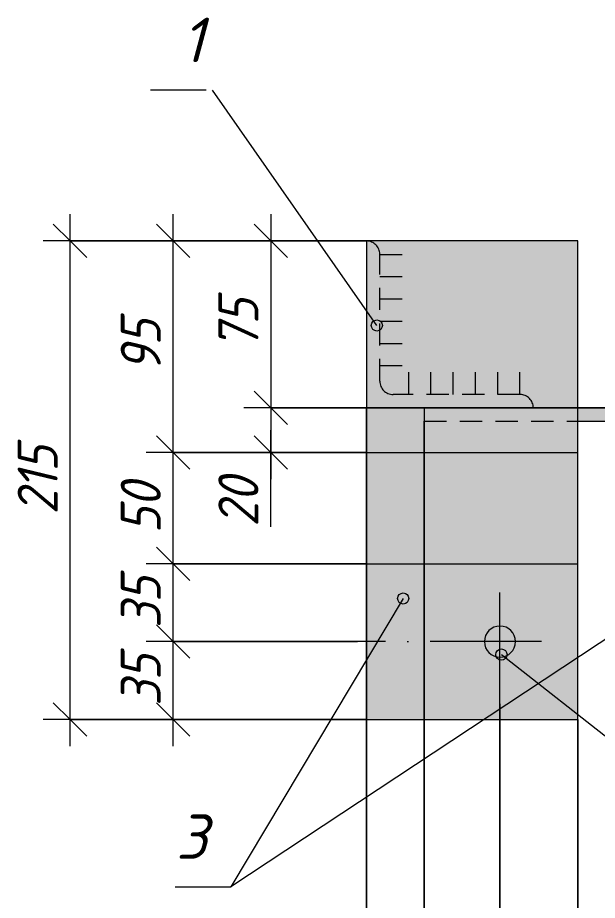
# Model space of a CAD drawing. Header units: millimetres. Extents: x 1214 to 43479, y -809 to 8550.
# Drawn here: x 39974.4 to 40234.8, y 2759.3 to 3155.9 of the extents above; entities that cross this region are included whole.
import ezdxf

# ---------------------------------------------------------------- set-up
doc = ezdxf.new("R2010")
doc.units = ezdxf.units.MM
for name, pattern in [('200_ШТРИХ_ш1п0_6_', [16, 10, -6]), ('50_200_ШТРИХ_1Т_ш5_п1_п1_', [70, 50, -10, 0, -10]), ('IMPORT-Невидимая', [39.122222, 28.222222, -10.9])]:
    doc.linetypes.add(name, pattern=pattern)
for name, color, linetype, lineweight in [('A-ANNO-DIMS', 7, 'Continuous', 9), ('A-ANNO-DIMS-10', 7, 'Continuous', 9), ('A-ANNO-NOTE', 7, 'Continuous', 9), ('A-DETL-1', 7, '200_ШТРИХ_ш1п0_6_', 5), ('A-DETL-2', 7, 'Continuous', 5), ('A-DETL-3', 7, 'Continuous', 20), ('A-DETL-4', 7, 'IMPORT-Невидимая', 5), ('A-DETL-CNTR', 7, '50_200_ШТРИХ_1Т_ш5_п1_п1_', 9)]:
    doc.layers.add(name, color=color, linetype=linetype, lineweight=lineweight)
doc.layers.add('A-DETL-GENF-1', color=7, linetype='Continuous', lineweight=9, true_color=0xffffff)
doc.styles.add('ISOCPEUR_I_1', font='isocpeui.ttf', dxfattribs={"width": 0.9, "height": 18})
doc.styles.add('ISOCPEUR_I_6', font='isocpeui.ttf', dxfattribs={"height": 20})
doc.dimstyles.new('ISO-1_8_0_9К_СРЕДНИЙ', dxfattribs={"dimscale": 304.8, "dimtxt": 17.927661, "dimasz": 0.049213, "dimexe": 0.03937, "dimexo": 0, "dimgap": 0, "dimtad": 1, "dimdec": 0, "dimzin": 0, "dimdsep": 46, "dimtxsty": 'ISOCPEUR_I_1', "dimblk1": 'OBLIQUE', "dimblk2": 'OBLIQUE', "dimsah": 1, "dimcen": 0.09, "dimdle": 0.03937, "dimazin": 0, "dimtfac": 1, "dimtdec": 4, "dimtix": 1, "dimtmove": 0, "dimatfit": 3, "dimfxl": 1, "dimtvp": 1, "dimtolj": 1, "dimtzin": 0, "dimarcsym": 2})
doc.dimstyles.new('ISO-1_8_0_9К_СРЕДНИЙ_1', dxfattribs={"dimscale": 304.8, "dimtxt": 17.927661, "dimasz": 0.049213, "dimexe": 0.03937, "dimexo": 0, "dimgap": 0, "dimtad": 1, "dimdec": 0, "dimzin": 0, "dimdsep": 46, "dimtxsty": 'ISOCPEUR_I_1', "dimblk1": 'OBLIQUE', "dimblk2": 'OBLIQUE', "dimsah": 1, "dimcen": 0.09, "dimdle": 0.03937, "dimazin": 0, "dimtfac": 1, "dimtdec": 4, "dimtix": 1, "dimtmove": 1, "dimatfit": 3, "dimfxl": 1, "dimtvp": 1, "dimtolj": 1, "dimtzin": 0, "dimarcsym": 2})
doc.dimstyles.new('ISO-1_8_0_9К_СРЕДНИЙ_2', dxfattribs={"dimscale": 304.8, "dimtxt": 17.927661, "dimasz": 0.049213, "dimexe": 0.03937, "dimexo": 0, "dimgap": 0, "dimtad": 1, "dimdec": 0, "dimzin": 0, "dimdsep": 46, "dimtxsty": 'ISOCPEUR_I_1', "dimblk1": 'OBLIQUE', "dimblk2": 'OBLIQUE', "dimsah": 1, "dimcen": 0.09, "dimdle": 0.03937, "dimazin": 0, "dimtfac": 1, "dimtdec": 4, "dimtix": 1, "dimtmove": 2, "dimatfit": 3, "dimfxl": 1, "dimtvp": 1, "dimtolj": 1, "dimtzin": 0, "dimarcsym": 2})

# ---------------------------------------------------------------- blocks, each defined once
blk = doc.blocks.new('DIMBLOCK257-АР1_Фахверк из 2-х уголков_Узлы_верх и низ развернуты')
at = {"layer": 'A-ANNO-DIMS-10'}
for p, q in [((40131.09, 2980.56), (40131.09, 2602.14)), ((40131.09, 2614.14), (40131.09, 2980.56)), ((40157.09, 2974.56), (40157.09, 2602.14)), ((40157.09, 2614.14), (40157.09, 2974.56)), ((40119.09, 2614.14), (40157.09, 2614.14)), ((40159.56, 2575.52), (40144.09, 2614.14)), ((40192.32, 2575.52), (40159.56, 2575.52))]:
    blk.add_line(p, q, dxfattribs=at)
at = {"layer": 'A-ANNO-DIMS-10', "lineweight": 20}
for p, q in [((40131.09, 2614.14), (40138.59, 2621.64)), ((40157.09, 2614.14), (40164.59, 2621.64)), ((40131.09, 2614.14), (40123.59, 2606.64)), ((40157.09, 2614.14), (40149.59, 2606.64))]:
    blk.add_line(p, q, dxfattribs=at)
at = {"layer": 'A-ANNO-DIMS-10', "color": 0, "insert": (40169.56, 2599.04), "char_height": 18, "width": 27.3052, "attachment_point": 1, "line_spacing_factor": 1.149209, "style": 'ISOCPEUR_I_1'}
blk.add_mtext('26', dxfattribs=at)
blk = doc.blocks.new('_Oblique')
at = {"color": 0, "linetype": 'ByBlock', "lineweight": -2}
blk.add_line((-0.5, -0.5), (0.5, 0.5), dxfattribs=at)
blk = doc.blocks.new('DIMBLOCK258-АР1_Фахверк из 2-х уголков_Узлы_верх и низ развернуты')
at = {"layer": 'A-ANNO-DIMS-10'}
for p, q in [((40157.09, 2974.56), (40157.09, 2602.14)), ((40157.09, 2614.14), (40157.09, 2974.56)), ((40317.09, 2974.56), (40317.09, 2602.14)), ((40317.09, 2614.14), (40317.09, 2974.56)), ((40157.09, 2614.14), (40317.09, 2614.14))]:
    blk.add_line(p, q, dxfattribs=at)
at = {"layer": 'A-ANNO-DIMS-10', "lineweight": 20}
for p, q in [((40157.09, 2614.14), (40164.59, 2621.64)), ((40317.09, 2614.14), (40324.59, 2621.64)), ((40157.09, 2614.14), (40149.59, 2606.64)), ((40317.09, 2614.14), (40309.59, 2606.64))]:
    blk.add_line(p, q, dxfattribs=at)
at = {"layer": 'A-ANNO-DIMS-10', "color": 0, "insert": (40221.75, 2637.66), "char_height": 18, "width": 36.8207, "attachment_point": 1, "line_spacing_factor": 1.149209, "style": 'ISOCPEUR_I_1'}
blk.add_mtext('160', dxfattribs=at)
blk = doc.blocks.new('DIMBLOCK278-АР1_Фахверк из 2-х уголков_Узлы_верх и низ развернуты')
at = {"layer": 'A-ANNO-DIMS-10'}
for p, q in [((40131.09, 2840.56), (40131.09, 2657.11)), ((40131.09, 2669.11), (40131.09, 2840.56)), ((40226.09, 2840.56), (40226.09, 2657.11)), ((40226.09, 2669.11), (40226.09, 2840.56)), ((40119.09, 2669.11), (40226.09, 2669.11))]:
    blk.add_line(p, q, dxfattribs=at)
at = {"layer": 'A-ANNO-DIMS-10', "lineweight": 20}
for p, q in [((40131.09, 2669.11), (40138.59, 2676.61)), ((40226.09, 2669.11), (40233.59, 2676.61)), ((40131.09, 2669.11), (40123.59, 2661.61)), ((40226.09, 2669.11), (40218.59, 2661.61))]:
    blk.add_line(p, q, dxfattribs=at)
at = {"layer": 'A-ANNO-DIMS-10', "color": 0, "insert": (40167.22, 2692.62), "char_height": 18, "width": 27.3052, "attachment_point": 1, "line_spacing_factor": 1.149209, "style": 'ISOCPEUR_I_1'}
blk.add_mtext('95', dxfattribs=at)
blk = doc.blocks.new('DIMBLOCK279-АР1_Фахверк из 2-х уголков_Узлы_верх и низ развернуты')
at = {"layer": 'A-ANNO-DIMS-10'}
for p, q in [((40226.09, 2840.56), (40226.09, 2657.11)), ((40226.09, 2669.11), (40226.09, 2840.56)), ((40248.09, 2840.56), (40248.09, 2657.11)), ((40248.09, 2669.11), (40248.09, 2840.56)), ((40226.09, 2669.11), (40248.09, 2669.11))]:
    blk.add_line(p, q, dxfattribs=at)
at = {"layer": 'A-ANNO-DIMS-10', "lineweight": 20}
for p, q in [((40226.09, 2669.11), (40233.59, 2676.61)), ((40248.09, 2669.11), (40255.59, 2676.61)), ((40226.09, 2669.11), (40218.59, 2661.61)), ((40248.09, 2669.11), (40240.59, 2661.61))]:
    blk.add_line(p, q, dxfattribs=at)
at = {"layer": 'A-ANNO-DIMS-10', "color": 0, "insert": (40225.72, 2692.62), "char_height": 18, "width": 27.3052, "attachment_point": 1, "line_spacing_factor": 1.149209, "style": 'ISOCPEUR_I_1'}
blk.add_mtext('22', dxfattribs=at)
blk = doc.blocks.new('DIMBLOCK281-АР1_Фахверк из 2-х уголков_Узлы_верх и низ развернуты')
at = {"layer": 'A-ANNO-DIMS-10'}
for p, q in [((40088.1, 3067.56), (40088.1, 2980.56)), ((40131.09, 3055.56), (40076.1, 3055.56)), ((40088.1, 3055.56), (40131.09, 3055.56)), ((40248.09, 2980.56), (40076.1, 2980.56)), ((40088.1, 2980.56), (40248.09, 2980.56))]:
    blk.add_line(p, q, dxfattribs=at)
at = {"layer": 'A-ANNO-DIMS-10', "lineweight": 20}
for p, q in [((40088.1, 3055.56), (40080.6, 3063.06)), ((40088.1, 3055.56), (40095.6, 3048.06)), ((40088.1, 2980.56), (40080.6, 2988.06)), ((40088.1, 2980.56), (40095.6, 2973.06))]:
    blk.add_line(p, q, dxfattribs=at)
at = {"layer": 'A-ANNO-DIMS-10', "color": 0, "insert": (40064.58, 3006.68), "char_height": 18, "width": 27.3052, "attachment_point": 1, "rotation": 90, "line_spacing_factor": 1.149209, "style": 'ISOCPEUR_I_1'}
blk.add_mtext('75', dxfattribs=at)
blk = doc.blocks.new('DIMBLOCK282-АР1_Фахверк из 2-х уголков_Узлы_верх и низ развернуты')
at = {"layer": 'A-ANNO-DIMS-10', "lineweight": 20}
for p, q in [((40088.1, 2980.56), (40080.6, 2988.06)), ((40088.1, 2980.56), (40095.6, 2973.06)), ((40088.1, 2960.56), (40080.6, 2968.06)), ((40088.1, 2960.56), (40095.6, 2953.06))]:
    blk.add_line(p, q, dxfattribs=at)
at = {"layer": 'A-ANNO-DIMS-10'}
for p, q in [((40248.09, 2980.56), (40076.1, 2980.56)), ((40088.1, 2980.56), (40088.1, 2948.56)), ((40088.1, 2980.56), (40248.09, 2980.56)), ((40088.1, 2959.95), (40088.1, 2970.56)), ((40131.09, 2960.56), (40076.1, 2960.56)), ((40088.1, 2960.56), (40131.09, 2960.56)), ((40088.1, 2927.2), (40088.1, 2959.95))]:
    blk.add_line(p, q, dxfattribs=at)
at = {"layer": 'A-ANNO-DIMS-10', "color": 0, "insert": (40064.58, 2927.2), "char_height": 18, "width": 27.3052, "attachment_point": 1, "rotation": 90, "line_spacing_factor": 1.149209, "style": 'ISOCPEUR_I_1'}
blk.add_mtext('20', dxfattribs=at)
blk = doc.blocks.new('DIMBLOCK283-АР1_Фахверк из 2-х уголков_Узлы_верх и низ развернуты')
at = {"layer": 'A-ANNO-DIMS-10', "lineweight": 20}
for p, q in [((40044.23, 2875.56), (40036.73, 2883.06)), ((40044.23, 2875.56), (40051.73, 2868.06)), ((40044.23, 2840.56), (40036.73, 2848.06)), ((40044.23, 2840.56), (40051.73, 2833.06))]:
    blk.add_line(p, q, dxfattribs=at)
at = {"layer": 'A-ANNO-DIMS-10'}
for p, q in [((40127.09, 2875.56), (40032.23, 2875.56)), ((40044.23, 2828.56), (40044.23, 2875.56)), ((40044.23, 2875.56), (40127.09, 2875.56)), ((40131.09, 2840.56), (40032.23, 2840.56)), ((40044.23, 2840.56), (40131.09, 2840.56))]:
    blk.add_line(p, q, dxfattribs=at)
at = {"layer": 'A-ANNO-DIMS-10', "color": 0, "insert": (40020.71, 2846.68), "char_height": 18, "width": 27.3052, "attachment_point": 1, "rotation": 90, "line_spacing_factor": 1.149209, "style": 'ISOCPEUR_I_1'}
blk.add_mtext('35', dxfattribs=at)
blk = doc.blocks.new('DIMBLOCK284-АР1_Фахверк из 2-х уголков_Узлы_верх и низ развернуты')
at = {"layer": 'A-ANNO-DIMS-10', "lineweight": 20}
for p, q in [((40044.23, 2910.56), (40036.73, 2918.06)), ((40044.23, 2910.56), (40051.73, 2903.06)), ((40044.23, 2875.56), (40036.73, 2883.06)), ((40044.23, 2875.56), (40051.73, 2868.06))]:
    blk.add_line(p, q, dxfattribs=at)
at = {"layer": 'A-ANNO-DIMS-10'}
for p, q in [((40131.09, 2910.56), (40032.23, 2910.56)), ((40044.23, 2875.56), (40044.23, 2910.56)), ((40044.23, 2910.56), (40131.09, 2910.56)), ((40127.09, 2875.56), (40032.23, 2875.56)), ((40044.23, 2875.56), (40127.09, 2875.56))]:
    blk.add_line(p, q, dxfattribs=at)
at = {"layer": 'A-ANNO-DIMS-10', "color": 0, "insert": (40020.71, 2881.68), "char_height": 18, "width": 27.3052, "attachment_point": 1, "rotation": 90, "line_spacing_factor": 1.149209, "style": 'ISOCPEUR_I_1'}
blk.add_mtext('35', dxfattribs=at)
blk = doc.blocks.new('DIMBLOCK285-АР1_Фахверк из 2-х уголков_Узлы_верх и низ развернуты')
at = {"layer": 'A-ANNO-DIMS-10', "lineweight": 20}
for p, q in [((40044.23, 2960.56), (40036.73, 2968.06)), ((40044.23, 2960.56), (40051.73, 2953.06)), ((40044.23, 2910.56), (40036.73, 2918.06)), ((40044.23, 2910.56), (40051.73, 2903.06))]:
    blk.add_line(p, q, dxfattribs=at)
at = {"layer": 'A-ANNO-DIMS-10'}
for p, q in [((40131.09, 2960.56), (40032.23, 2960.56)), ((40044.23, 2910.56), (40044.23, 2960.56)), ((40044.23, 2960.56), (40131.09, 2960.56)), ((40131.09, 2910.56), (40032.23, 2910.56)), ((40044.23, 2910.56), (40131.09, 2910.56))]:
    blk.add_line(p, q, dxfattribs=at)
at = {"layer": 'A-ANNO-DIMS-10', "color": 0, "insert": (40020.71, 2924.18), "char_height": 18, "width": 27.3052, "attachment_point": 1, "rotation": 90, "line_spacing_factor": 1.149209, "style": 'ISOCPEUR_I_1'}
blk.add_mtext('50', dxfattribs=at)
blk = doc.blocks.new('DIMBLOCK286-АР1_Фахверк из 2-х уголков_Узлы_верх и низ развернуты')
at = {"layer": 'A-ANNO-DIMS-10'}
for p, q in [((40044.23, 2960.56), (40044.23, 3067.56)), ((40131.09, 3055.56), (40032.23, 3055.56)), ((40044.23, 3055.56), (40131.09, 3055.56)), ((40131.09, 2960.56), (40032.23, 2960.56)), ((40044.23, 2960.56), (40131.09, 2960.56))]:
    blk.add_line(p, q, dxfattribs=at)
at = {"layer": 'A-ANNO-DIMS-10', "lineweight": 20}
for p, q in [((40044.23, 3055.56), (40036.73, 3063.06)), ((40044.23, 3055.56), (40051.73, 3048.06)), ((40044.23, 2960.56), (40036.73, 2968.06)), ((40044.23, 2960.56), (40051.73, 2953.06))]:
    blk.add_line(p, q, dxfattribs=at)
at = {"layer": 'A-ANNO-DIMS-10', "color": 0, "insert": (40020.71, 2996.68), "char_height": 18, "width": 27.3052, "attachment_point": 1, "rotation": 90, "line_spacing_factor": 1.149209, "style": 'ISOCPEUR_I_1'}
blk.add_mtext('95', dxfattribs=at)
blk = doc.blocks.new('DIMBLOCK287-АР1_Фахверк из 2-х уголков_Узлы_верх и низ развернуты')
at = {"layer": 'A-ANNO-DIMS-10'}
for p, q in [((39997.94, 2828.56), (39997.94, 3067.56)), ((40131.09, 3055.56), (39985.94, 3055.56)), ((39997.94, 3055.56), (40131.09, 3055.56)), ((40131.09, 2840.56), (39985.94, 2840.56)), ((39997.94, 2840.56), (40131.09, 2840.56))]:
    blk.add_line(p, q, dxfattribs=at)
at = {"layer": 'A-ANNO-DIMS-10', "lineweight": 20}
for p, q in [((39997.94, 3055.56), (39990.44, 3063.06)), ((39997.94, 3055.56), (40005.44, 3048.06)), ((39997.94, 2840.56), (39990.44, 2848.06)), ((39997.94, 2840.56), (40005.44, 2833.06))]:
    blk.add_line(p, q, dxfattribs=at)
at = {"layer": 'A-ANNO-DIMS-10', "color": 0, "insert": (39974.42, 2932.71), "char_height": 18, "width": 36.8207, "attachment_point": 1, "rotation": 90, "line_spacing_factor": 1.149209, "style": 'ISOCPEUR_I_1'}
blk.add_mtext('215', dxfattribs=at)
blk = doc.blocks.new('_AT__Текстовая выноска1 - _AT__Текстовая выноска 2-25057214-АР1_Фахверк из 2-х уголков_Узлы_верх и низ развернуты')
at = {"layer": 'A-ANNO-NOTE'}
blk.add_line((0, 0), (2.5, 0), dxfattribs=at)
blk = doc.blocks.new('DIMBLOCK296-АР1_Фахверк из 2-х уголков_Узлы_верх и низ развернуты')
at = {"layer": 'A-ANNO-DIMS-10'}
for p, q in [((40131.09, 2980.56), (40131.09, 2547.14)), ((40131.09, 2559.14), (40131.09, 2980.56)), ((40343.09, 2840.56), (40343.09, 2547.14)), ((40343.09, 2559.14), (40343.09, 2840.56)), ((40119.09, 2559.14), (40355.09, 2559.14))]:
    blk.add_line(p, q, dxfattribs=at)
at = {"layer": 'A-ANNO-DIMS-10', "lineweight": 20}
for p, q in [((40131.09, 2559.14), (40138.59, 2566.64)), ((40343.09, 2559.14), (40350.59, 2566.64)), ((40131.09, 2559.14), (40123.59, 2551.64)), ((40343.09, 2559.14), (40335.59, 2551.64))]:
    blk.add_line(p, q, dxfattribs=at)
at = {"layer": 'A-ANNO-DIMS-10', "color": 0, "insert": (40221.75, 2582.66), "char_height": 18, "width": 36.8207, "attachment_point": 1, "line_spacing_factor": 1.149209, "style": 'ISOCPEUR_I_1'}
blk.add_mtext('212', dxfattribs=at)
blk = doc.blocks.new('DIMBLOCK298-АР1_Фахверк из 2-х уголков_Узлы_верх и низ развернуты')
at = {"layer": 'A-ANNO-DIMS-10'}
for p, q in [((40191.09, 2847.56), (40191.09, 2711.65)), ((40191.09, 2723.65), (40191.09, 2847.56)), ((40131.09, 2840.56), (40131.09, 2711.65)), ((40131.09, 2723.65), (40131.09, 2840.56)), ((40119.09, 2723.65), (40191.09, 2723.65))]:
    blk.add_line(p, q, dxfattribs=at)
at = {"layer": 'A-ANNO-DIMS-10', "lineweight": 20}
for p, q in [((40131.09, 2723.65), (40138.59, 2731.15)), ((40191.09, 2723.65), (40198.59, 2731.15)), ((40131.09, 2723.65), (40123.59, 2716.15)), ((40191.09, 2723.65), (40183.59, 2716.15))]:
    blk.add_line(p, q, dxfattribs=at)
at = {"layer": 'A-ANNO-DIMS-10', "color": 0, "insert": (40158.5, 2747.16), "char_height": 18, "width": 27.3052, "attachment_point": 1, "line_spacing_factor": 1.149209, "style": 'ISOCPEUR_I_1'}
blk.add_mtext('60', dxfattribs=at)
blk = doc.blocks.new('DIMBLOCK299-АР1_Фахверк из 2-х уголков_Узлы_верх и низ развернуты')
at = {"layer": 'A-ANNO-DIMS-10'}
for p, q in [((40191.09, 2847.56), (40191.09, 2711.65)), ((40191.09, 2723.65), (40191.09, 2847.56)), ((40226.09, 2840.56), (40226.09, 2711.65)), ((40226.09, 2723.65), (40226.09, 2840.56)), ((40191.09, 2723.65), (40238.09, 2723.65))]:
    blk.add_line(p, q, dxfattribs=at)
at = {"layer": 'A-ANNO-DIMS-10', "lineweight": 20}
for p, q in [((40191.09, 2723.65), (40198.59, 2731.15)), ((40226.09, 2723.65), (40233.59, 2731.15)), ((40191.09, 2723.65), (40183.59, 2716.15)), ((40226.09, 2723.65), (40218.59, 2716.15))]:
    blk.add_line(p, q, dxfattribs=at)
at = {"layer": 'A-ANNO-DIMS-10', "color": 0, "insert": (40197.22, 2747.16), "char_height": 18, "width": 27.3052, "attachment_point": 1, "line_spacing_factor": 1.149209, "style": 'ISOCPEUR_I_1'}
blk.add_mtext('35', dxfattribs=at)
blk = doc.blocks.new('_AT__Текстовая выноска1 - _AT__Текстовая выноска 2-25057222-АР1_Фахверк из 2-х уголков_Узлы_верх и низ развернуты')
at = {"layer": 'A-ANNO-NOTE'}
blk.add_line((0, 0), (2.5, 0), dxfattribs=at)

msp = doc.modelspace()

# ---------------------------------------------------------------- hatches: boundary and pattern name
at = {"layer": 'A-ANNO-NOTE'}
h = msp.add_hatch(color=256, dxfattribs=at)
edge = h.paths.add_edge_path(flags=0)
edge.add_arc((40135.78746, 3017.58818), 2.5, 0, 360)
h = msp.add_hatch(color=256, dxfattribs=at)
edge = h.paths.add_edge_path(flags=0)
edge.add_arc((40147.62393, 2894.93175), 2.5, 0, 360)
h = msp.add_hatch(color=256, dxfattribs=at)
edge = h.paths.add_edge_path(flags=0)
edge.add_arc((40191.76318, 2869.74837), 2.5, 0, 360)
at = {"layer": 'A-DETL-GENF-1'}
for points in [[(40206.09305, 2980.55532), (40205.8886, 2982.10824), (40205.2892, 2983.55532), (40204.33569, 2984.79796), (40203.09305, 2985.75147), (40201.64596, 2986.35088), (40200.09305, 2986.55532), (40143.09305, 2986.55532), (40141.54013, 2986.75977), (40140.09305, 2987.35917), (40138.8504, 2988.31268), (40137.89689, 2989.55532), (40137.29749, 2991.00241), (40137.09305, 2992.55532), (40137.09305, 3049.55532), (40136.8886, 3051.10824), (40136.2892, 3052.55532), (40135.33569, 3053.79796), (40134.09305, 3054.75147), (40132.64596, 3055.35088), (40131.09305, 3055.55532), (40131.09305, 2980.55532), (40205.2892, 2980.55532)], [(40217.68416, 2974.55532), (40317.09305, 2974.55532), (40317.09305, 2980.55532), (40157.09305, 2980.55532), (40157.09305, 2974.55532), (40212.09305, 2974.55532)], [(40191.09305, 2868.55532), (40192.90478, 2868.79384), (40194.59305, 2869.49314), (40196.04279, 2870.60557), (40197.15522, 2872.05532), (40197.85453, 2873.74359), (40198.09305, 2875.55532), (40197.85453, 2877.36706), (40197.15522, 2879.05532), (40196.04279, 2880.50507), (40194.59305, 2881.6175), (40192.90478, 2882.3168), (40191.09305, 2882.55532), (40189.28131, 2882.3168), (40187.59305, 2881.6175), (40186.1433, 2880.50507), (40185.03087, 2879.05532), (40184.33156, 2877.36706), (40184.14253, 2875.17947), (40184.33156, 2873.74359), (40185.03087, 2872.05532), (40186.1433, 2870.60557), (40187.59305, 2869.49314), (40189.28131, 2868.79384)]]:
    msp.add_hatch(color=256, dxfattribs=at).paths.add_polyline_path(points, flags=0)
h = msp.add_hatch(color=256, dxfattribs=at)
h.paths.add_polyline_path([(40143.09305, 2840.55532), (40226.09305, 2840.55532), (40226.09305, 2974.55532), (40157.09305, 2974.55532), (40157.09305, 2980.55532), (40131.09305, 2980.55532), (40131.09305, 2840.55532), (40141.54013, 2840.55532)], flags=0)
h.paths.add_polyline_path([(40317.09305, 2840.55532), (40343.09305, 2840.55532), (40343.09305, 2980.55532), (40317.09305, 2980.55532), (40317.09305, 2974.55532), (40248.09305, 2974.55532), (40248.09305, 2840.55532), (40310.7157, 2840.55532)], flags=0)
h.paths.add_polyline_path([(40283.09305, 2868.55532), (40281.28131, 2868.79384), (40279.59305, 2869.49314), (40278.1433, 2870.60557), (40277.03087, 2872.05532), (40276.33156, 2873.74359), (40276.09305, 2875.55532), (40276.33156, 2877.36706), (40277.03087, 2879.05532), (40278.1433, 2880.50507), (40279.59305, 2881.6175), (40281.28131, 2882.3168), (40283.09305, 2882.55532), (40284.90478, 2882.3168), (40286.59305, 2881.6175), (40288.04279, 2880.50507), (40289.15522, 2879.05532), (40289.85453, 2877.36706), (40290.04356, 2875.17947), (40289.85453, 2873.74359), (40289.15522, 2872.05532), (40288.04279, 2870.60557), (40286.59305, 2869.49314), (40284.90478, 2868.79384)], flags=0)
h.paths.add_polyline_path([(40191.09305, 2868.55532), (40189.28131, 2868.79384), (40187.59305, 2869.49314), (40186.1433, 2870.60557), (40185.03087, 2872.05532), (40184.33156, 2873.74359), (40184.09305, 2875.55532), (40184.33156, 2877.36706), (40185.03087, 2879.05532), (40186.1433, 2880.50507), (40187.59305, 2881.6175), (40189.28131, 2882.3168), (40191.09305, 2882.55532), (40192.90478, 2882.3168), (40194.59305, 2881.6175), (40196.04279, 2880.50507), (40197.15522, 2879.05532), (40197.85453, 2877.36706), (40198.04356, 2875.17947), (40197.85453, 2873.74359), (40197.15522, 2872.05532), (40196.04279, 2870.60557), (40194.59305, 2869.49314), (40192.90478, 2868.79384)], flags=0)
h.paths.add_polyline_path([(40225.31989, 2980.55532), (40226.09305, 2980.55532), (40226.09305, 3055.55532), (40131.09305, 3055.55532), (40132.64596, 3055.35088), (40134.09305, 3054.75147), (40135.33569, 3053.79796), (40136.2892, 3052.55532), (40136.8886, 3051.10824), (40137.09305, 3049.55532), (40137.09305, 2992.55532), (40137.29749, 2991.00241), (40137.89689, 2989.55532), (40138.8504, 2988.31268), (40140.09305, 2987.35917), (40141.54013, 2986.75977), (40143.09305, 2986.55532), (40200.09305, 2986.55532), (40201.64596, 2986.35088), (40203.09305, 2985.75147), (40204.33569, 2984.79796), (40205.2892, 2983.55532), (40205.8886, 2982.10824), (40206.09305, 2980.55532), (40224.653, 2980.55532)], flags=0)
h.paths.add_polyline_path([(40251.70074, 2980.55532), (40268.09305, 2980.55532), (40268.29749, 2982.10824), (40268.89689, 2983.55532), (40269.8504, 2984.79796), (40271.09305, 2985.75147), (40272.54013, 2986.35088), (40274.09305, 2986.55532), (40331.09305, 2986.55532), (40332.64596, 2986.75977), (40334.09305, 2987.35917), (40335.33569, 2988.31268), (40336.2892, 2989.55532), (40336.8886, 2991.00241), (40337.09305, 2992.55532), (40337.09305, 3049.55532), (40337.29749, 3051.10824), (40337.89689, 3052.55532), (40338.8504, 3053.79796), (40340.09305, 3054.75147), (40341.54013, 3055.35088), (40343.09305, 3055.55532), (40248.09305, 3055.55532), (40248.09305, 2980.55532)], flags=0)

# ---------------------------------------------------------------- linework, layer by layer
at = {"layer": 'A-ANNO-NOTE'}
for p, q in [((40135.78746, 3017.58818), (40061.9928, 3123.3632)), ((40147.62393, 2894.93175), (40070.1361, 2765.40682)), ((40264.3744, 2893.77809), (40070.1361, 2765.40682)), ((40191.76318, 2869.74837), (40397.26602, 2708.15969))]:
    msp.add_line(p, q, dxfattribs=at)
for centre in [(40135.78746, 3017.58818), (40147.62393, 2894.93175), (40191.76318, 2869.74837)]:
    msp.add_circle(centre, 2.5, dxfattribs=at)
at = {"layer": 'A-DETL-1'}
for p, q in [((40131.09305, 3055.55532), (40131.09305, 2980.55532)), ((40137.09305, 2992.55532), (40137.09305, 3049.55532)), ((40200.09305, 2986.55532), (40143.09305, 2986.55532)), ((40131.09305, 2980.55532), (40157.09305, 2980.55532)), ((40224.653, 2980.55532), (40157.09305, 2980.55532)), ((40157.09305, 2980.55532), (40157.09305, 2974.55532)), ((40157.09305, 2974.55532), (40225.31989, 2974.55532))]:
    msp.add_line(p, q, dxfattribs=at)
for centre, start, end in [((40131.09305, 3049.55532), 0, 90), ((40143.09305, 2992.55532), 180, 270), ((40200.09305, 2980.55532), 360, 90)]:
    msp.add_arc(centre, 6, start, end, dxfattribs=at)
at = {"layer": 'A-DETL-2'}
for p, q in [((40137.09305, 3049.55532), (40147.09305, 3049.55532)), ((40137.09305, 3039.55532), (40147.09305, 3039.55532)), ((40137.09305, 3029.55532), (40147.09305, 3029.55532)), ((40137.09305, 3019.55532), (40147.09305, 3019.55532)), ((40137.09305, 3009.55532), (40147.09305, 3009.55532)), ((40137.09305, 2999.55532), (40147.09305, 2999.55532)), ((40150.09305, 2986.55532), (40150.09305, 2996.55532)), ((40160.09305, 2986.55532), (40160.09305, 2996.55532)), ((40170.09305, 2986.55532), (40170.09305, 2996.55532)), ((40180.09305, 2986.55532), (40180.09305, 2996.55532)), ((40190.09305, 2986.55532), (40190.09305, 2996.55532)), ((40200.09305, 2986.55532), (40200.09305, 2996.55532)), ((40248.09305, 2980.55532), (40224.653, 2980.55532)), ((40225.31989, 2974.55532), (40248.09305, 2974.55532))]:
    msp.add_line(p, q, dxfattribs=at)
for start, end in [(90, 270), (270, 90)]:
    msp.add_arc((40191.09305, 2875.55532), 7, start, end, dxfattribs=at)
at = {"layer": 'A-DETL-3'}
for p, q in [((40226.09305, 3055.55532), (40131.09305, 3055.55532)), ((40131.09305, 3055.55532), (40131.09305, 2840.55532)), ((40226.09305, 2840.55532), (40226.09305, 3055.55532)), ((40131.09305, 2960.55532), (40226.09305, 2960.55532)), ((40131.09305, 2910.55532), (40226.09305, 2910.55532)), ((40131.09305, 2840.55532), (40226.09305, 2840.55532))]:
    msp.add_line(p, q, dxfattribs=at)
at = {"layer": 'A-DETL-4'}
msp.add_line((40131.09305, 3055.55532), (40131.09305, 2960.55532), dxfattribs=at)
at = {"layer": 'A-DETL-CNTR'}
for p, q in [((40191.09305, 2847.55532), (40191.09305, 2902.55532)), ((40209.70758, 2875.55532), (40127.09326, 2875.55532))]:
    msp.add_line(p, q, dxfattribs=at)

# ---------------------------------------------------------------- block references
at = {"layer": 'A-ANNO-NOTE', "xscale": 10, "yscale": 10, "zscale": 10, "rotation": 180}
msp.add_blockref('_AT__Текстовая выноска1 - _AT__Текстовая выноска 2-25057222-АР1_Фахверк из 2-х уголков_Узлы_верх и низ развернуты', (40059.08479, 3123.3632), dxfattribs=at)
at = {"layer": 'A-ANNO-NOTE', "xscale": 10, "yscale": 10, "zscale": 10}
msp.add_blockref('_AT__Текстовая выноска1 - _AT__Текстовая выноска 2-25057214-АР1_Фахверк из 2-х уголков_Узлы_верх и низ развернуты', (40045.1361, 2765.40682), dxfattribs=at)

# ---------------------------------------------------------------- texts
at = {"layer": 'A-ANNO-NOTE', "char_height": 20, "attachment_point": 1, "style": 'ISOCPEUR_I_6'}
for s, insert, width in [('\\fISOCPEUR|b0|i1|c204|p34|;1', (40048.07462, 3155.89001), 12.827), ('\\fISOCPEUR|b0|i1|c204|p34|;3', (40045.54628, 2797.93362), 17.637125)]:
    msp.add_mtext(s, dxfattribs=dict(at, insert=insert, width=width))

# ---------------------------------------------------------------- dimensions: what is measured, and where the dimension line sits
at = {"layer": 'A-ANNO-DIMS'}
for base, p1, p2, override, picture, middle in [((39997.94048, 3055.55532), (40131.09305, 2840.55532), (40131.09305, 3055.55532), {"dimpost": '<>', "dimfxl": 215}, 'DIMBLOCK287-АР1_Фахверк из 2-х уголков_Узлы_верх и низ развернуты', (39988.94048, 2948.05532)), ((40044.22692, 3055.55532), (40131.09305, 2960.55532), (40131.09305, 3055.55532), {"dimpost": '<>', "dimfxl": 95}, 'DIMBLOCK286-АР1_Фахверк из 2-х уголков_Узлы_верх и низ развернуты', (40035.22692, 3008.05532)), ((40088.10057, 2980.55532), (40131.09305, 3055.55532), (40248.09305, 2980.55532), {"dimpost": '<>', "dimfxl": 138.974818}, 'DIMBLOCK281-АР1_Фахверк из 2-х уголков_Узлы_верх и низ развернуты', (40078.98466, 3018.05532)), ((40044.22692, 2960.55532), (40131.09305, 2910.55532), (40131.09305, 2960.55532), {"dimpost": '<>', "dimfxl": 50}, 'DIMBLOCK285-АР1_Фахверк из 2-х уголков_Узлы_верх и низ развернуты', (40035.22692, 2935.55532)), ((40044.22692, 2910.55532), (40127.09326, 2875.55532), (40131.09305, 2910.55532), {"dimpost": '<>', "dimfxl": 35.227805}, 'DIMBLOCK284-АР1_Фахверк из 2-х уголков_Узлы_верх и низ развернуты', (40035.22692, 2893.05532)), ((40044.22692, 2875.55532), (40131.09305, 2840.55532), (40127.09326, 2875.55532), {"dimpost": '<>', "dimfxl": 35.227805}, 'DIMBLOCK283-АР1_Фахверк из 2-х уголков_Узлы_верх и низ развернуты', (40035.22692, 2858.05532))]:
    dim = msp.add_linear_dim(base=base, p1=p1, p2=p2, angle=90, dimstyle='ISO-1_8_0_9К_СРЕДНИЙ', override=override, dxfattribs=at)
    dim.commit()
    dim.dimension.update_dxf_attribs({"geometry": picture, "text_midpoint": middle})
dim = msp.add_linear_dim(base=(40088.10057, 2960.55532), p1=(40248.09305, 2980.55532), p2=(40131.09305, 2960.55532), angle=90, dimstyle='ISO-1_8_0_9К_СРЕДНИЙ_1', override={"dimpost": '<>', "dimfxl": 118.697093}, dxfattribs=at)
dim.commit()
dim.dimension.update_dxf_attribs({"geometry": 'DIMBLOCK282-АР1_Фахверк из 2-х уголков_Узлы_верх и низ развернуты', "text_midpoint": (40076.58437, 2940.84919), "dimtype": 160, "text_rotation": 90})
for base, p1, p2, dimstyle, override, picture, middle in [((40157.09305, 2614.14286), (40131.09305, 2980.55532), (40157.09305, 2974.55532), 'ISO-1_8_0_9К_СРЕДНИЙ_1', {"dimpost": '<>', "dimfxl": 26.683328}, 'DIMBLOCK257-АР1_Фахверк из 2-х уголков_Узлы_верх и низ развернуты', (40183.2153, 2587.0388)), ((40191.09305, 2723.64821), (40131.09305, 2840.55532), (40191.09305, 2847.55532), 'ISO-1_8_0_9К_СРЕДНИЙ_2', {"dimpost": '<>', "dimfxl": 60.406953}, 'DIMBLOCK298-АР1_Фахверк из 2-х уголков_Узлы_верх и низ развернуты', (40172.14832, 2735.16441))]:
    dim = msp.add_linear_dim(base=base, p1=p1, p2=p2, dimstyle=dimstyle, override=override, dxfattribs=at)
    dim.commit()
    dim.dimension.update_dxf_attribs({"geometry": picture, "text_midpoint": middle, "dimtype": 160})
for base, p1, p2, override, picture, middle in [((40343.09305, 2559.14286), (40131.09305, 2980.55532), (40343.09305, 2840.55532), {"dimpost": '<>', "dimfxl": 254.055112}, 'DIMBLOCK296-АР1_Фахверк из 2-х уголков_Узлы_верх и низ развернуты', (40237.09305, 2568.14286)), ((40317.09305, 2614.14286), (40157.09305, 2974.55532), (40317.09305, 2974.55532), {"dimpost": '<>', "dimfxl": 160}, 'DIMBLOCK258-АР1_Фахверк из 2-х уголков_Узлы_верх и низ развернуты', (40237.09305, 2623.14286)), ((40226.09305, 2723.64821), (40191.09305, 2847.55532), (40226.09305, 2840.55532), {"dimpost": '<>', "dimfxl": 35.693137}, 'DIMBLOCK299-АР1_Фахверк из 2-х уголков_Узлы_верх и низ развернуты', (40208.59305, 2732.64821)), ((40226.09305, 2669.10622), (40131.09305, 2840.55532), (40226.09305, 2840.55532), {"dimpost": '<>', "dimfxl": 95}, 'DIMBLOCK278-АР1_Фахверк из 2-х уголков_Узлы_верх и низ развернуты', (40178.59305, 2678.10622)), ((40248.09305, 2669.10622), (40226.09305, 2840.55532), (40248.09305, 2840.55532), {"dimpost": '<>', "dimfxl": 22}, 'DIMBLOCK279-АР1_Фахверк из 2-х уголков_Узлы_верх и низ развернуты', (40237.09305, 2678.10622))]:
    dim = msp.add_linear_dim(base=base, p1=p1, p2=p2, dimstyle='ISO-1_8_0_9К_СРЕДНИЙ', override=override, dxfattribs=at)
    dim.commit()
    dim.dimension.update_dxf_attribs({"geometry": picture, "text_midpoint": middle})

doc.saveas('drawing.dxf')
